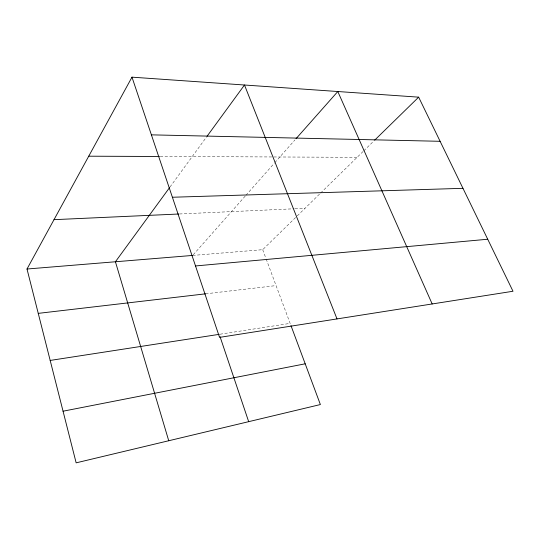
<?xml version="1.0" encoding="UTF-8"?>
<svg xmlns="http://www.w3.org/2000/svg" width="540" height="540" viewBox="0 0 540 540"><rect width="100%" height="100%" fill="white"/><g stroke="black" fill="none" stroke-linecap="round" stroke-linejoin="round"><path stroke-width="0.41" stroke-dasharray="2.7 2.03" d="M170.012 186.995L206.496 137.032M193.232 254.799L245.363 195.919M245.923 195.291L274.273 163.269M274.833 162.641L294.887 139.988M192.679 255.427L262.697 249.683L296.683 216.446M297.277 215.865L320.004 193.637M320.605 193.05L363.177 151.409M363.785 150.822L374.031 140.798M220.084 334.206L290.142 323.386M205.612 293.821L276.068 285.593M179.489 213.975L294.158 208.778M294.995 208.737L305.026 208.285M160.232 156.492L357.149 157.309M262.697 249.683L265.896 258.269M266.186 259.051L291.013 325.721"/><path stroke-width="0.81" d="M291.013 325.721L320.375 404.555L76.147 462.841L27 269.015L131.983 77.159L418.655 97.16L513 291.256L219.557 337.379L131.983 77.159M169.519 187.67L115.418 261.765L168.737 440.748M206.989 136.357L244.485 85.01L337.014 318.917M296.001 138.733L337.804 91.517L432.175 303.959M374.639 140.204L418.655 97.16M63.052 411.203L305.195 363.805M50.18 360.437L219.26 334.334M38.245 313.369L205.612 293.821M195.521 265.957L487.714 239.24M27 269.015L192.679 255.427M54.007 219.665L178.652 214.016M172.402 197.249L462.962 188.318M88.736 156.195L159.388 156.485M151.403 134.852L440.107 141.298M220.057 336.704L248.677 421.666"/></g></svg>
